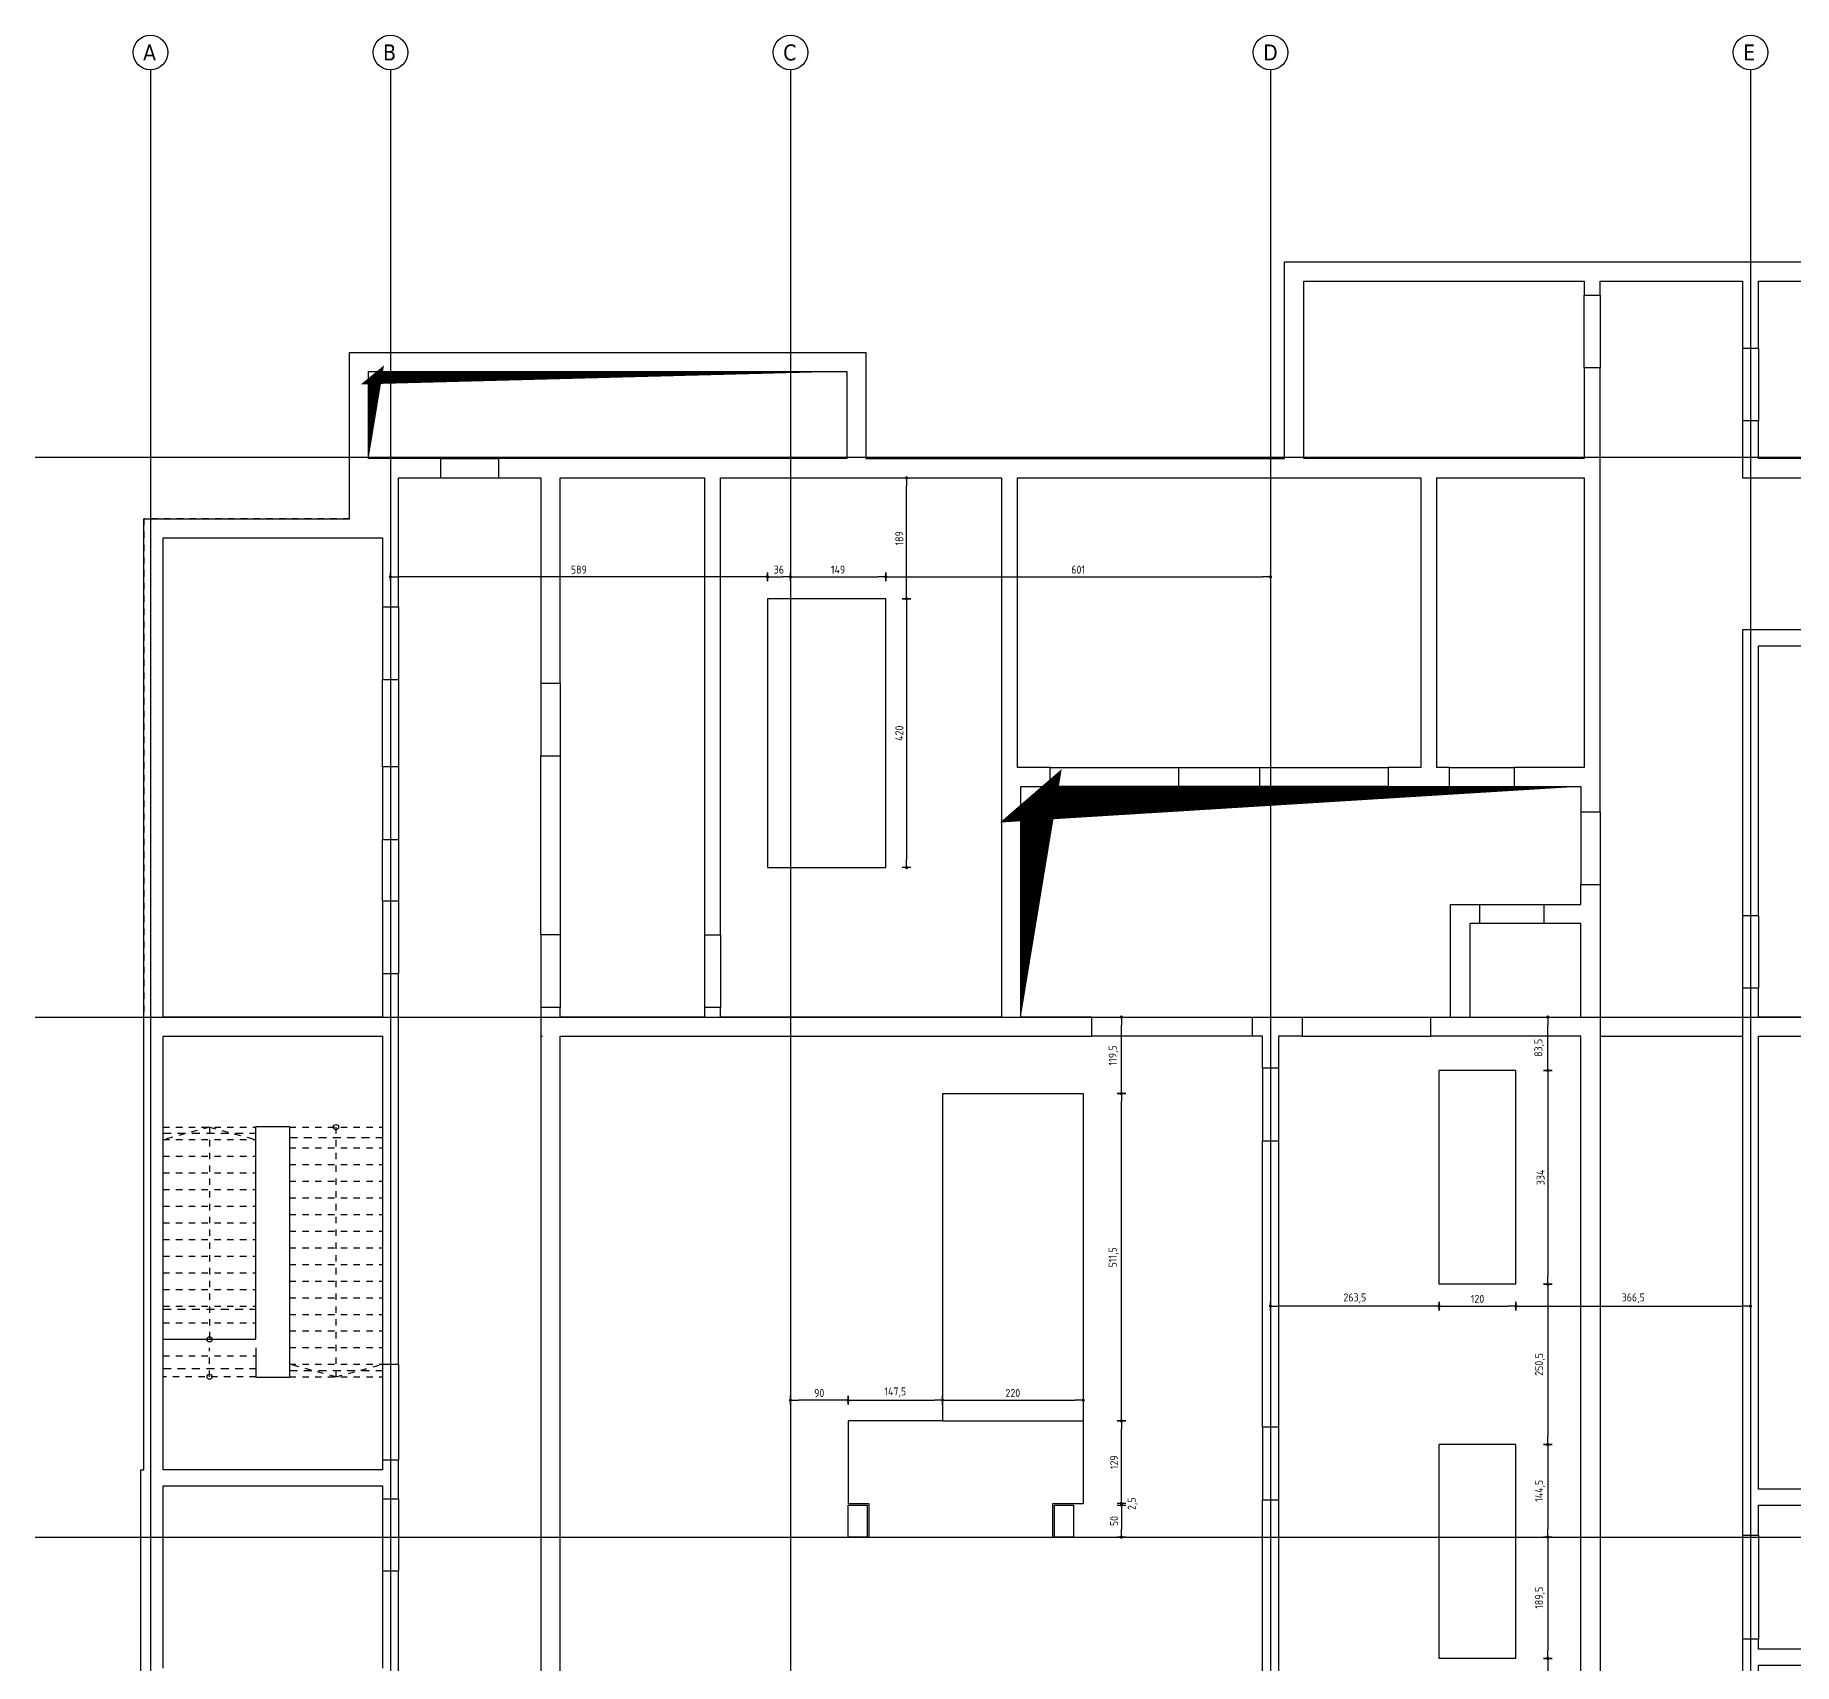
# Model space of a CAD drawing. Extents: x -169 to 69, y -7 to 55.
# Drawn here: x -95.63 to -68.16, y 17.93 to 43.38 of the extents above; entities that cross this region are included whole.
import ezdxf

# ---------------------------------------------------------------- set-up
doc = ezdxf.new("R2010")
doc.units = 0
doc.header["$LTSCALE"] = 0.5
for name, pattern in [('AUSGEZOGEN', [1000.01, 1000, 0.01]), ('DOT', [0.175, 0.05, -0.125]), ('HIDDEN', [0.375, 0.25, -0.125]), ('HIDDEN2', [0.187, 0.125, -0.062]), ('PUNKT', [0.175, 0.05, -0.125]), ('VERDECKT', [0.375, 0.25, -0.125])]:
    doc.linetypes.add(name, pattern=pattern)
for name, color, linetype in [('ACHSEN', 7, 'Continuous'), ('BETON', 7, 'Continuous'), ('DRUEBER', 7, 'Continuous'), ('grau_dunkel', 7, 'Continuous'), ('MASSE', 7, 'Continuous'), ('OBJEKT', 7, 'Continuous'), ('SFP_Achsen', 7, 'Continuous'), ('VERDECKT', 7, 'Continuous')]:
    doc.layers.add(name, color=color, linetype=linetype)
doc.styles.add('helv', font='tahoma.ttf')
doc.styles.add('txt', font='isocp.shx')
doc.dimstyles.new('DOT_I', dxfattribs={"dimscale": 0.5, "dimtxt": 0.25, "dimasz": 0.25, "dimexe": 0.1, "dimexo": 0.3, "dimgap": 0.1, "dimtad": 1, "dimdec": 3, "dimzin": 3, "dimtxsty": 'txt', "dimblk": 'DOT', "dimblk1": 'DOT', "dimblk2": 'DOT', "dimsah": 1, "dimcen": 0.1, "dimse1": 1, "dimse2": 1, "dimazin": 0, "dimtfac": 1, "dimtdec": 4, "dimtix": 1, "dimtmove": 2, "dimatfit": 3, "dimfxl": 0, "dimtvp": 1, "dimtolj": 1, "dimtzin": 0, "dimarcsym": 0})

# ---------------------------------------------------------------- blocks, each defined once
blk = doc.blocks.new('DOT')
at = {"layer": 'MASSE', "color": 7, "linetype": 'Continuous'}
for p, q in [((0, 0), (-1, 0)), ((0, 0.54), (0, -0.54))]:
    blk.add_line(p, q, dxfattribs=at)
at = {"layer": 'MASSE', "color": 7, "linetype": 'Continuous', "const_width": 0.2}
blk.add_lwpolyline([(-0.1, 0, 1), (0.1, 0, 1)], format="xyb", close=True, dxfattribs=at)
blk = doc.blocks.new('*D133')
at = {"layer": 'Defpoints', "color": 0, "linetype": 'AUSGEZOGEN', "transparency": 16777216}
for p in [(-82.018, 34.573), (-82.018, 30.373), (-82.018, 30.373)]:
    blk.add_point(p, dxfattribs=at)
at = {"layer": 'MASSE', "color": 0, "linetype": 'AUSGEZOGEN', "lineweight": -2, "transparency": 16777216}
blk.add_line((-82.018, 34.448), (-82.018, 30.498), dxfattribs=at)
at = {"layer": 'MASSE', "color": 0, "linetype": 'AUSGEZOGEN', "lineweight": -2, "transparency": 16777216, "xscale": 0.125, "yscale": 0.125, "zscale": 0.125}
for p, rotation in [((-82.018, 34.573), 90), ((-82.018, 30.373), 270)]:
    blk.add_blockref('DOT', p, dxfattribs=dict(at, rotation=rotation))
at = {"layer": 'MASSE', "color": 0, "linetype": 'AUSGEZOGEN', "transparency": 16777216, "insert": (-82.131, 32.473), "char_height": 0.125, "attachment_point": 5, "rotation": 90, "style": 'txt'}
blk.add_mtext('\\A1;420', dxfattribs=at)
blk = doc.blocks.new('*D134')
at = {"layer": 'Defpoints', "color": 0, "linetype": 'AUSGEZOGEN', "transparency": 16777216}
for p in [(-82.018, 36.463), (-82.018, 36.463), (-82.018, 34.573)]:
    blk.add_point(p, dxfattribs=at)
at = {"layer": 'MASSE', "color": 0, "linetype": 'AUSGEZOGEN', "lineweight": -2, "transparency": 16777216}
blk.add_line((-82.018, 34.698), (-82.018, 36.338), dxfattribs=at)
at = {"layer": 'MASSE', "color": 0, "linetype": 'AUSGEZOGEN', "lineweight": -2, "transparency": 16777216, "xscale": 0.125, "yscale": 0.125, "zscale": 0.125}
for p, rotation in [((-82.018, 36.463), 90), ((-82.018, 34.573), 270)]:
    blk.add_blockref('DOT', p, dxfattribs=dict(at, rotation=rotation))
at = {"layer": 'MASSE', "color": 0, "linetype": 'AUSGEZOGEN', "transparency": 16777216, "insert": (-82.131, 35.518), "char_height": 0.125, "attachment_point": 5, "rotation": 90, "style": 'txt'}
blk.add_mtext('\\A1;189', dxfattribs=at)
blk = doc.blocks.new('*D135')
at = {"layer": 'Defpoints', "color": 0, "linetype": 'AUSGEZOGEN', "transparency": 16777216}
for p in [(-90.082, 34.917), (-90.082, 34.917), (-84.192, 34.917)]:
    blk.add_point(p, dxfattribs=at)
at = {"layer": 'MASSE', "color": 0, "linetype": 'AUSGEZOGEN', "lineweight": -2, "transparency": 16777216}
blk.add_line((-84.317, 34.917), (-89.957, 34.917), dxfattribs=at)
at = {"layer": 'MASSE', "color": 0, "linetype": 'AUSGEZOGEN', "lineweight": -2, "transparency": 16777216, "xscale": 0.125, "yscale": 0.125, "zscale": 0.125, "rotation": 180}
blk.add_blockref('DOT', (-90.082, 34.917), dxfattribs=at)
at = {"layer": 'MASSE', "color": 0, "linetype": 'AUSGEZOGEN', "lineweight": -2, "transparency": 16777216, "xscale": 0.125, "yscale": 0.125, "zscale": 0.125}
blk.add_blockref('DOT', (-84.192, 34.917), dxfattribs=at)
at = {"layer": 'MASSE', "color": 0, "linetype": 'AUSGEZOGEN', "transparency": 16777216, "insert": (-87.137, 35.029), "char_height": 0.125, "attachment_point": 5, "style": 'txt'}
blk.add_mtext('\\A1;589', dxfattribs=at)
blk = doc.blocks.new('*D136')
at = {"layer": 'Defpoints', "color": 0, "linetype": 'AUSGEZOGEN', "transparency": 16777216}
for p in [(-84.192, 34.917), (-83.832, 34.917), (-83.832, 34.917)]:
    blk.add_point(p, dxfattribs=at)
at = {"layer": 'MASSE', "color": 0, "linetype": 'AUSGEZOGEN', "lineweight": -2, "transparency": 16777216}
blk.add_line((-84.067, 34.917), (-83.957, 34.917), dxfattribs=at)
at = {"layer": 'MASSE', "color": 0, "linetype": 'AUSGEZOGEN', "lineweight": -2, "transparency": 16777216, "xscale": 0.125, "yscale": 0.125, "zscale": 0.125, "rotation": 180}
blk.add_blockref('DOT', (-84.192, 34.917), dxfattribs=at)
at = {"layer": 'MASSE', "color": 0, "linetype": 'AUSGEZOGEN', "lineweight": -2, "transparency": 16777216, "xscale": 0.125, "yscale": 0.125, "zscale": 0.125}
blk.add_blockref('DOT', (-83.832, 34.917), dxfattribs=at)
at = {"layer": 'MASSE', "color": 0, "linetype": 'AUSGEZOGEN', "transparency": 16777216, "insert": (-84.012, 35.029), "char_height": 0.125, "attachment_point": 5, "style": 'txt'}
blk.add_mtext('\\A1;36', dxfattribs=at)
blk = doc.blocks.new('*D137')
at = {"layer": 'Defpoints', "color": 0, "linetype": 'AUSGEZOGEN', "transparency": 16777216}
for p in [(-83.832, 34.917), (-82.342, 34.917), (-82.342, 34.917)]:
    blk.add_point(p, dxfattribs=at)
at = {"layer": 'MASSE', "color": 0, "linetype": 'AUSGEZOGEN', "lineweight": -2, "transparency": 16777216}
blk.add_line((-83.707, 34.917), (-82.467, 34.917), dxfattribs=at)
at = {"layer": 'MASSE', "color": 0, "linetype": 'AUSGEZOGEN', "lineweight": -2, "transparency": 16777216, "xscale": 0.125, "yscale": 0.125, "zscale": 0.125, "rotation": 180}
blk.add_blockref('DOT', (-83.832, 34.917), dxfattribs=at)
at = {"layer": 'MASSE', "color": 0, "linetype": 'AUSGEZOGEN', "lineweight": -2, "transparency": 16777216, "xscale": 0.125, "yscale": 0.125, "zscale": 0.125}
blk.add_blockref('DOT', (-82.342, 34.917), dxfattribs=at)
at = {"layer": 'MASSE', "color": 0, "linetype": 'AUSGEZOGEN', "transparency": 16777216, "insert": (-83.087, 35.029), "char_height": 0.125, "attachment_point": 5, "style": 'txt'}
blk.add_mtext('\\A1;149', dxfattribs=at)
blk = doc.blocks.new('*D138')
at = {"layer": 'Defpoints', "color": 0, "linetype": 'AUSGEZOGEN', "transparency": 16777216}
for p in [(-82.342, 34.917), (-76.332, 34.917), (-76.332, 34.917)]:
    blk.add_point(p, dxfattribs=at)
at = {"layer": 'MASSE', "color": 0, "linetype": 'AUSGEZOGEN', "lineweight": -2, "transparency": 16777216}
blk.add_line((-82.217, 34.917), (-76.457, 34.917), dxfattribs=at)
at = {"layer": 'MASSE', "color": 0, "linetype": 'AUSGEZOGEN', "lineweight": -2, "transparency": 16777216, "xscale": 0.125, "yscale": 0.125, "zscale": 0.125, "rotation": 180}
blk.add_blockref('DOT', (-82.342, 34.917), dxfattribs=at)
at = {"layer": 'MASSE', "color": 0, "linetype": 'AUSGEZOGEN', "lineweight": -2, "transparency": 16777216, "xscale": 0.125, "yscale": 0.125, "zscale": 0.125}
blk.add_blockref('DOT', (-76.332, 34.917), dxfattribs=at)
at = {"layer": 'MASSE', "color": 0, "linetype": 'AUSGEZOGEN', "transparency": 16777216, "insert": (-79.337, 35.029), "char_height": 0.125, "attachment_point": 5, "style": 'txt'}
blk.add_mtext('\\A1;601', dxfattribs=at)
blk = doc.blocks.new('*D139')
at = {"layer": 'Defpoints', "color": 0, "linetype": 'AUSGEZOGEN', "transparency": 16777216}
for p in [(-78.661, 20.413), (-78.661, 19.913), (-78.661, 19.913)]:
    blk.add_point(p, dxfattribs=at)
at = {"layer": 'MASSE', "color": 0, "linetype": 'AUSGEZOGEN', "lineweight": -2, "transparency": 16777216}
blk.add_line((-78.661, 20.288), (-78.661, 20.038), dxfattribs=at)
at = {"layer": 'MASSE', "color": 0, "linetype": 'AUSGEZOGEN', "lineweight": -2, "transparency": 16777216, "xscale": 0.125, "yscale": 0.125, "zscale": 0.125}
for p, rotation in [((-78.661, 20.413), 90), ((-78.661, 19.913), 270)]:
    blk.add_blockref('DOT', p, dxfattribs=dict(at, rotation=rotation))
at = {"layer": 'MASSE', "color": 0, "linetype": 'AUSGEZOGEN', "transparency": 16777216, "insert": (-78.774, 20.163), "char_height": 0.125, "attachment_point": 5, "rotation": 90, "style": 'txt'}
blk.add_mtext('\\A1;50', dxfattribs=at)
blk = doc.blocks.new('*D140')
at = {"layer": 'Defpoints', "color": 0, "linetype": 'AUSGEZOGEN', "transparency": 16777216}
for p in [(-78.661, 20.438), (-78.661, 20.438), (-78.661, 20.413)]:
    blk.add_point(p, dxfattribs=at)
at = {"layer": 'MASSE', "color": 0, "linetype": 'AUSGEZOGEN', "lineweight": -2, "transparency": 16777216}
for p, q in [((-78.661, 20.563), (-78.661, 20.688)), ((-78.661, 20.413), (-78.661, 20.438)), ((-78.661, 20.288), (-78.661, 20.163))]:
    blk.add_line(p, q, dxfattribs=at)
at = {"layer": 'MASSE', "color": 0, "linetype": 'AUSGEZOGEN', "lineweight": -2, "transparency": 16777216, "xscale": 0.125, "yscale": 0.125, "zscale": 0.125}
for p, rotation in [((-78.661, 20.438), 270), ((-78.661, 20.413), 90)]:
    blk.add_blockref('DOT', p, dxfattribs=dict(at, rotation=rotation))
at = {"layer": 'MASSE', "color": 0, "linetype": 'AUSGEZOGEN', "transparency": 16777216, "insert": (-78.485, 20.434), "char_height": 0.125, "attachment_point": 5, "rotation": 90, "style": 'txt'}
blk.add_mtext('\\A1;2,5', dxfattribs=at)
blk = doc.blocks.new('*D141')
at = {"layer": 'Defpoints', "color": 0, "linetype": 'AUSGEZOGEN', "transparency": 16777216}
for p in [(-78.661, 21.728), (-78.661, 21.728), (-78.661, 20.438)]:
    blk.add_point(p, dxfattribs=at)
at = {"layer": 'MASSE', "color": 0, "linetype": 'AUSGEZOGEN', "lineweight": -2, "transparency": 16777216}
blk.add_line((-78.661, 20.563), (-78.661, 21.603), dxfattribs=at)
at = {"layer": 'MASSE', "color": 0, "linetype": 'AUSGEZOGEN', "lineweight": -2, "transparency": 16777216, "xscale": 0.125, "yscale": 0.125, "zscale": 0.125}
for p, rotation in [((-78.661, 21.728), 90), ((-78.661, 20.438), 270)]:
    blk.add_blockref('DOT', p, dxfattribs=dict(at, rotation=rotation))
at = {"layer": 'MASSE', "color": 0, "linetype": 'AUSGEZOGEN', "transparency": 16777216, "insert": (-78.774, 21.083), "char_height": 0.125, "attachment_point": 5, "rotation": 90, "style": 'txt'}
blk.add_mtext('\\A1;129', dxfattribs=at)
blk = doc.blocks.new('*D142')
at = {"layer": 'Defpoints', "color": 0, "linetype": 'AUSGEZOGEN', "transparency": 16777216}
for p in [(-78.661, 26.843), (-78.661, 26.843), (-78.661, 21.728)]:
    blk.add_point(p, dxfattribs=at)
at = {"layer": 'MASSE', "color": 0, "linetype": 'AUSGEZOGEN', "lineweight": -2, "transparency": 16777216}
blk.add_line((-78.661, 21.853), (-78.661, 26.718), dxfattribs=at)
at = {"layer": 'MASSE', "color": 0, "linetype": 'AUSGEZOGEN', "lineweight": -2, "transparency": 16777216, "xscale": 0.125, "yscale": 0.125, "zscale": 0.125}
for p, rotation in [((-78.661, 26.843), 90), ((-78.661, 21.728), 270)]:
    blk.add_blockref('DOT', p, dxfattribs=dict(at, rotation=rotation))
at = {"layer": 'MASSE', "color": 0, "linetype": 'AUSGEZOGEN', "transparency": 16777216, "insert": (-78.783, 24.285), "char_height": 0.125, "attachment_point": 5, "rotation": 90, "style": 'txt'}
blk.add_mtext('\\A1;511,5', dxfattribs=at)
blk = doc.blocks.new('*D143')
at = {"layer": 'Defpoints', "color": 0, "linetype": 'AUSGEZOGEN', "transparency": 16777216}
for p in [(-78.661, 28.038), (-78.661, 28.038), (-78.661, 26.843)]:
    blk.add_point(p, dxfattribs=at)
at = {"layer": 'MASSE', "color": 0, "linetype": 'AUSGEZOGEN', "lineweight": -2, "transparency": 16777216}
blk.add_line((-78.661, 26.968), (-78.661, 27.913), dxfattribs=at)
at = {"layer": 'MASSE', "color": 0, "linetype": 'AUSGEZOGEN', "lineweight": -2, "transparency": 16777216, "xscale": 0.125, "yscale": 0.125, "zscale": 0.125}
for p, rotation in [((-78.661, 28.038), 90), ((-78.661, 26.843), 270)]:
    blk.add_blockref('DOT', p, dxfattribs=dict(at, rotation=rotation))
at = {"layer": 'MASSE', "color": 0, "linetype": 'AUSGEZOGEN', "transparency": 16777216, "insert": (-78.783, 27.44), "char_height": 0.125, "attachment_point": 5, "rotation": 90, "style": 'txt'}
blk.add_mtext('\\A1;119,5', dxfattribs=at)
blk = doc.blocks.new('*D144')
at = {"layer": 'Defpoints', "color": 0, "linetype": 'AUSGEZOGEN', "transparency": 16777216}
for p in [(-83.832, 22.052), (-83.832, 22.052), (-82.932, 22.052)]:
    blk.add_point(p, dxfattribs=at)
at = {"layer": 'MASSE', "color": 0, "linetype": 'AUSGEZOGEN', "lineweight": -2, "transparency": 16777216}
blk.add_line((-83.057, 22.052), (-83.707, 22.052), dxfattribs=at)
at = {"layer": 'MASSE', "color": 0, "linetype": 'AUSGEZOGEN', "lineweight": -2, "transparency": 16777216, "xscale": 0.125, "yscale": 0.125, "zscale": 0.125, "rotation": 180}
blk.add_blockref('DOT', (-83.832, 22.052), dxfattribs=at)
at = {"layer": 'MASSE', "color": 0, "linetype": 'AUSGEZOGEN', "lineweight": -2, "transparency": 16777216, "xscale": 0.125, "yscale": 0.125, "zscale": 0.125}
blk.add_blockref('DOT', (-82.932, 22.052), dxfattribs=at)
at = {"layer": 'MASSE', "color": 0, "linetype": 'AUSGEZOGEN', "transparency": 16777216, "insert": (-83.382, 22.164), "char_height": 0.125, "attachment_point": 5, "style": 'txt'}
blk.add_mtext('\\A1;90', dxfattribs=at)
blk = doc.blocks.new('*D145')
at = {"layer": 'Defpoints', "color": 0, "linetype": 'AUSGEZOGEN', "transparency": 16777216}
for p in [(-82.932, 22.052), (-81.457, 22.052), (-81.457, 22.052)]:
    blk.add_point(p, dxfattribs=at)
at = {"layer": 'MASSE', "color": 0, "linetype": 'AUSGEZOGEN', "lineweight": -2, "transparency": 16777216}
blk.add_line((-82.807, 22.052), (-81.582, 22.052), dxfattribs=at)
at = {"layer": 'MASSE', "color": 0, "linetype": 'AUSGEZOGEN', "lineweight": -2, "transparency": 16777216, "xscale": 0.125, "yscale": 0.125, "zscale": 0.125, "rotation": 180}
blk.add_blockref('DOT', (-82.932, 22.052), dxfattribs=at)
at = {"layer": 'MASSE', "color": 0, "linetype": 'AUSGEZOGEN', "lineweight": -2, "transparency": 16777216, "xscale": 0.125, "yscale": 0.125, "zscale": 0.125}
blk.add_blockref('DOT', (-81.457, 22.052), dxfattribs=at)
at = {"layer": 'MASSE', "color": 0, "linetype": 'AUSGEZOGEN', "transparency": 16777216, "insert": (-82.194, 22.174), "char_height": 0.125, "attachment_point": 5, "style": 'txt'}
blk.add_mtext('\\A1;147,5', dxfattribs=at)
blk = doc.blocks.new('*D146')
at = {"layer": 'Defpoints', "color": 0, "linetype": 'AUSGEZOGEN', "transparency": 16777216}
for p in [(-81.457, 22.052), (-79.257, 22.052), (-79.257, 22.052)]:
    blk.add_point(p, dxfattribs=at)
at = {"layer": 'MASSE', "color": 0, "linetype": 'AUSGEZOGEN', "lineweight": -2, "transparency": 16777216}
blk.add_line((-81.332, 22.052), (-79.382, 22.052), dxfattribs=at)
at = {"layer": 'MASSE', "color": 0, "linetype": 'AUSGEZOGEN', "lineweight": -2, "transparency": 16777216, "xscale": 0.125, "yscale": 0.125, "zscale": 0.125, "rotation": 180}
blk.add_blockref('DOT', (-81.457, 22.052), dxfattribs=at)
at = {"layer": 'MASSE', "color": 0, "linetype": 'AUSGEZOGEN', "lineweight": -2, "transparency": 16777216, "xscale": 0.125, "yscale": 0.125, "zscale": 0.125}
blk.add_blockref('DOT', (-79.257, 22.052), dxfattribs=at)
at = {"layer": 'MASSE', "color": 0, "linetype": 'AUSGEZOGEN', "transparency": 16777216, "insert": (-80.357, 22.164), "char_height": 0.125, "attachment_point": 5, "style": 'txt'}
blk.add_mtext('\\A1;220', dxfattribs=at)
blk = doc.blocks.new('*D147')
at = {"layer": 'Defpoints', "color": 0, "linetype": 'AUSGEZOGEN', "transparency": 16777216}
for p in [(-71.999, 28.038), (-71.999, 28.038), (-71.999, 27.203)]:
    blk.add_point(p, dxfattribs=at)
at = {"layer": 'MASSE', "color": 0, "linetype": 'AUSGEZOGEN', "lineweight": -2, "transparency": 16777216}
blk.add_line((-71.999, 27.328), (-71.999, 27.913), dxfattribs=at)
at = {"layer": 'MASSE', "color": 0, "linetype": 'AUSGEZOGEN', "lineweight": -2, "transparency": 16777216, "xscale": 0.125, "yscale": 0.125, "zscale": 0.125}
for p, rotation in [((-71.999, 28.038), 90), ((-71.999, 27.203), 270)]:
    blk.add_blockref('DOT', p, dxfattribs=dict(at, rotation=rotation))
at = {"layer": 'MASSE', "color": 0, "linetype": 'AUSGEZOGEN', "transparency": 16777216, "insert": (-72.132, 27.557), "char_height": 0.125, "attachment_point": 5, "rotation": 90, "style": 'txt'}
blk.add_mtext('\\A1;83,5', dxfattribs=at)
blk = doc.blocks.new('*D148')
at = {"layer": 'Defpoints', "color": 0, "linetype": 'AUSGEZOGEN', "transparency": 16777216}
for p in [(-71.999, 27.203), (-71.999, 23.863), (-71.999, 23.863)]:
    blk.add_point(p, dxfattribs=at)
at = {"layer": 'MASSE', "color": 0, "linetype": 'AUSGEZOGEN', "lineweight": -2, "transparency": 16777216}
blk.add_line((-71.999, 27.078), (-71.999, 23.988), dxfattribs=at)
at = {"layer": 'MASSE', "color": 0, "linetype": 'AUSGEZOGEN', "lineweight": -2, "transparency": 16777216, "xscale": 0.125, "yscale": 0.125, "zscale": 0.125}
for p, rotation in [((-71.999, 27.203), 90), ((-71.999, 23.863), 270)]:
    blk.add_blockref('DOT', p, dxfattribs=dict(at, rotation=rotation))
at = {"layer": 'MASSE', "color": 0, "linetype": 'AUSGEZOGEN', "transparency": 16777216, "insert": (-72.112, 25.533), "char_height": 0.125, "attachment_point": 5, "rotation": 90, "style": 'txt'}
blk.add_mtext('\\A1;334', dxfattribs=at)
blk = doc.blocks.new('*D149')
at = {"layer": 'Defpoints', "color": 0, "linetype": 'AUSGEZOGEN', "transparency": 16777216}
for p in [(-71.999, 23.863), (-71.999, 21.358), (-71.999, 21.358)]:
    blk.add_point(p, dxfattribs=at)
at = {"layer": 'MASSE', "color": 0, "linetype": 'AUSGEZOGEN', "lineweight": -2, "transparency": 16777216}
blk.add_line((-71.999, 23.738), (-71.999, 21.483), dxfattribs=at)
at = {"layer": 'MASSE', "color": 0, "linetype": 'AUSGEZOGEN', "lineweight": -2, "transparency": 16777216, "xscale": 0.125, "yscale": 0.125, "zscale": 0.125}
for p, rotation in [((-71.999, 23.863), 90), ((-71.999, 21.358), 270)]:
    blk.add_blockref('DOT', p, dxfattribs=dict(at, rotation=rotation))
at = {"layer": 'MASSE', "color": 0, "linetype": 'AUSGEZOGEN', "transparency": 16777216, "insert": (-72.121, 22.61), "char_height": 0.125, "attachment_point": 5, "rotation": 90, "style": 'txt'}
blk.add_mtext('\\A1;250,5', dxfattribs=at)
blk = doc.blocks.new('*D150')
at = {"layer": 'Defpoints', "color": 0, "linetype": 'AUSGEZOGEN', "transparency": 16777216}
for p in [(-71.999, 21.358), (-71.999, 19.913), (-71.999, 19.913)]:
    blk.add_point(p, dxfattribs=at)
at = {"layer": 'MASSE', "color": 0, "linetype": 'AUSGEZOGEN', "lineweight": -2, "transparency": 16777216}
blk.add_line((-71.999, 21.233), (-71.999, 20.038), dxfattribs=at)
at = {"layer": 'MASSE', "color": 0, "linetype": 'AUSGEZOGEN', "lineweight": -2, "transparency": 16777216, "xscale": 0.125, "yscale": 0.125, "zscale": 0.125}
for p, rotation in [((-71.999, 21.358), 90), ((-71.999, 19.913), 270)]:
    blk.add_blockref('DOT', p, dxfattribs=dict(at, rotation=rotation))
at = {"layer": 'MASSE', "color": 0, "linetype": 'AUSGEZOGEN', "transparency": 16777216, "insert": (-72.121, 20.635), "char_height": 0.125, "attachment_point": 5, "rotation": 90, "style": 'txt'}
blk.add_mtext('\\A1;144,5', dxfattribs=at)
blk = doc.blocks.new('*D151')
at = {"layer": 'Defpoints', "color": 0, "linetype": 'AUSGEZOGEN', "transparency": 16777216}
for p in [(-71.999, 19.913), (-71.999, 18.018), (-71.999, 18.018)]:
    blk.add_point(p, dxfattribs=at)
at = {"layer": 'MASSE', "color": 0, "linetype": 'AUSGEZOGEN', "lineweight": -2, "transparency": 16777216}
blk.add_line((-71.999, 19.788), (-71.999, 18.143), dxfattribs=at)
at = {"layer": 'MASSE', "color": 0, "linetype": 'AUSGEZOGEN', "lineweight": -2, "transparency": 16777216, "xscale": 0.125, "yscale": 0.125, "zscale": 0.125}
for p, rotation in [((-71.999, 19.913), 90), ((-71.999, 18.018), 270)]:
    blk.add_blockref('DOT', p, dxfattribs=dict(at, rotation=rotation))
at = {"layer": 'MASSE', "color": 0, "linetype": 'AUSGEZOGEN', "transparency": 16777216, "insert": (-72.121, 18.965), "char_height": 0.125, "attachment_point": 5, "rotation": 90, "style": 'txt'}
blk.add_mtext('\\A1;189,5', dxfattribs=at)
blk = doc.blocks.new('*D152')
at = {"layer": 'Defpoints', "color": 0, "linetype": 'AUSGEZOGEN', "transparency": 16777216}
for p in [(-71.999, 18.018), (-71.999, 13.663), (-71.999, 13.663)]:
    blk.add_point(p, dxfattribs=at)
at = {"layer": 'MASSE', "color": 0, "linetype": 'AUSGEZOGEN', "lineweight": -2, "transparency": 16777216}
blk.add_line((-71.999, 17.893), (-71.999, 13.788), dxfattribs=at)
at = {"layer": 'MASSE', "color": 0, "linetype": 'AUSGEZOGEN', "lineweight": -2, "transparency": 16777216, "xscale": 0.125, "yscale": 0.125, "zscale": 0.125}
for p, rotation in [((-71.999, 18.018), 90), ((-71.999, 13.663), 270)]:
    blk.add_blockref('DOT', p, dxfattribs=dict(at, rotation=rotation))
at = {"layer": 'MASSE', "color": 0, "linetype": 'AUSGEZOGEN', "transparency": 16777216, "insert": (-72.121, 15.84), "char_height": 0.125, "attachment_point": 5, "rotation": 90, "style": 'txt'}
blk.add_mtext('\\A1;435,5', dxfattribs=at)
blk = doc.blocks.new('*D153')
at = {"layer": 'Defpoints', "color": 0, "linetype": 'AUSGEZOGEN', "transparency": 16777216}
for p in [(-76.332, 23.522), (-76.332, 23.522), (-73.697, 23.522)]:
    blk.add_point(p, dxfattribs=at)
at = {"layer": 'MASSE', "color": 0, "linetype": 'AUSGEZOGEN', "lineweight": -2, "transparency": 16777216}
blk.add_line((-73.822, 23.522), (-76.207, 23.522), dxfattribs=at)
at = {"layer": 'MASSE', "color": 0, "linetype": 'AUSGEZOGEN', "lineweight": -2, "transparency": 16777216, "xscale": 0.125, "yscale": 0.125, "zscale": 0.125, "rotation": 180}
blk.add_blockref('DOT', (-76.332, 23.522), dxfattribs=at)
at = {"layer": 'MASSE', "color": 0, "linetype": 'AUSGEZOGEN', "lineweight": -2, "transparency": 16777216, "xscale": 0.125, "yscale": 0.125, "zscale": 0.125}
blk.add_blockref('DOT', (-73.697, 23.522), dxfattribs=at)
at = {"layer": 'MASSE', "color": 0, "linetype": 'AUSGEZOGEN', "transparency": 16777216, "insert": (-75.014, 23.643), "char_height": 0.125, "attachment_point": 5, "style": 'txt'}
blk.add_mtext('\\A1;263,5', dxfattribs=at)
blk = doc.blocks.new('*D154')
at = {"layer": 'Defpoints', "color": 0, "linetype": 'AUSGEZOGEN', "transparency": 16777216}
for p in [(-73.697, 23.522), (-72.497, 23.522), (-72.497, 23.522)]:
    blk.add_point(p, dxfattribs=at)
at = {"layer": 'MASSE', "color": 0, "linetype": 'AUSGEZOGEN', "lineweight": -2, "transparency": 16777216}
blk.add_line((-73.572, 23.522), (-72.622, 23.522), dxfattribs=at)
at = {"layer": 'MASSE', "color": 0, "linetype": 'AUSGEZOGEN', "lineweight": -2, "transparency": 16777216, "xscale": 0.125, "yscale": 0.125, "zscale": 0.125, "rotation": 180}
blk.add_blockref('DOT', (-73.697, 23.522), dxfattribs=at)
at = {"layer": 'MASSE', "color": 0, "linetype": 'AUSGEZOGEN', "lineweight": -2, "transparency": 16777216, "xscale": 0.125, "yscale": 0.125, "zscale": 0.125}
blk.add_blockref('DOT', (-72.497, 23.522), dxfattribs=at)
at = {"layer": 'MASSE', "color": 0, "linetype": 'AUSGEZOGEN', "transparency": 16777216, "insert": (-73.097, 23.634), "char_height": 0.125, "attachment_point": 5, "style": 'txt'}
blk.add_mtext('\\A1;120', dxfattribs=at)
blk = doc.blocks.new('*D155')
at = {"layer": 'Defpoints', "color": 0, "linetype": 'AUSGEZOGEN', "transparency": 16777216}
for p in [(-72.497, 23.522), (-68.832, 23.522), (-68.832, 23.522)]:
    blk.add_point(p, dxfattribs=at)
at = {"layer": 'MASSE', "color": 0, "linetype": 'AUSGEZOGEN', "lineweight": -2, "transparency": 16777216}
blk.add_line((-72.372, 23.522), (-68.957, 23.522), dxfattribs=at)
at = {"layer": 'MASSE', "color": 0, "linetype": 'AUSGEZOGEN', "lineweight": -2, "transparency": 16777216, "xscale": 0.125, "yscale": 0.125, "zscale": 0.125, "rotation": 180}
blk.add_blockref('DOT', (-72.497, 23.522), dxfattribs=at)
at = {"layer": 'MASSE', "color": 0, "linetype": 'AUSGEZOGEN', "lineweight": -2, "transparency": 16777216, "xscale": 0.125, "yscale": 0.125, "zscale": 0.125}
blk.add_blockref('DOT', (-68.832, 23.522), dxfattribs=at)
at = {"layer": 'MASSE', "color": 0, "linetype": 'AUSGEZOGEN', "transparency": 16777216, "insert": (-70.664, 23.643), "char_height": 0.125, "attachment_point": 5, "style": 'txt'}
blk.add_mtext('\\A1;366,5', dxfattribs=at)

msp = doc.modelspace()

# ---------------------------------------------------------------- linework, layer by layer
at = {"layer": 'ACHSEN', "color": 140, "linetype": 'AUSGEZOGEN'}
for p, q in [((-93.83193, 42.83815), (-93.83193, 4.738)), ((-90.08193, 42.83815), (-90.08193, 4.738)), ((-83.83193, 42.83815), (-83.83193, 4.738)), ((-76.33193, 42.83815), (-76.33193, 4.738)), ((-68.83193, 42.83815), (-68.83193, 4.738)), ((-95.63193, 36.788), (-51.68193, 36.788)), ((-95.63193, 28.038), (-51.68193, 28.038)), ((-95.63193, 19.913), (-51.68193, 19.913))]:
    msp.add_line(p, q, dxfattribs=at)
at = {"layer": 'BETON', "color": 6, "linetype": 'AUSGEZOGEN'}
for p, q in [((-82.34193, 34.573), (-84.19193, 34.573)), ((-84.19193, 34.573), (-84.19193, 30.373)), ((-82.34193, 30.373), (-82.34193, 34.573)), ((-84.19193, 30.373), (-82.34193, 30.373)), ((-73.69693, 23.863), (-73.69693, 27.203)), ((-72.49693, 27.203), (-73.69693, 27.203)), ((-72.49693, 23.863), (-72.49693, 27.203)), ((-81.45693, 26.843), (-79.25693, 26.843)), ((-81.45693, 26.843), (-81.45693, 21.728)), ((-79.25693, 26.843), (-79.25693, 21.728)), ((-72.49693, 23.863), (-73.69693, 23.863)), ((-81.45693, 21.728), (-82.93193, 21.728)), ((-82.93193, 21.728), (-82.93193, 20.438)), ((-81.45693, 21.728), (-79.25693, 21.728)), ((-79.25693, 21.728), (-79.25693, 20.438)), ((-73.69693, 18.018), (-73.69693, 21.358)), ((-72.49693, 21.358), (-73.69693, 21.358)), ((-72.49693, 18.018), (-72.49693, 21.358)), ((-82.93193, 20.438), (-82.60693, 20.438)), ((-82.60693, 20.438), (-82.60693, 19.913)), ((-79.73193, 19.913), (-79.73193, 20.438)), ((-79.73193, 20.438), (-79.25693, 20.438)), ((-82.60693, 19.913), (-79.73193, 19.913)), ((-72.49693, 18.018), (-73.69693, 18.018))]:
    msp.add_line(p, q, dxfattribs=at)
at = {"layer": 'BETON', "color": 6, "linetype": 'AUSGEZOGEN', "lineweight": -2}
for points in [[(-90.72193, 35.823), (-90.72193, 35.823), (-90.72193, 38.423), (-82.65193, 38.423), (-82.65193, 36.763), (-76.11193, 36.763), (-76.11193, 39.838), (-57.93193, 39.838), (-57.93193, 28.038), (-54.93193, 28.038), (-54.93193, 6.788), (-57.93193, 6.788), (-57.93193, 4.988), (-61.03193, 4.988), (-61.03193, 6.788), (-93.98193, 6.788), (-93.98193, 20.963), (-93.93193, 20.963), (-93.93193, 35.823)], [(-87.43193, 16.288), (-87.43193, 27.738), (-79.12193, 27.738), (-79.12193, 28.038), (-80.23193, 28.038), (-80.23193, 31.638), (-79.77193, 31.638), (-79.77193, 31.938), (-80.28193, 31.938), (-80.28193, 36.463), (-73.98193, 36.463), (-73.98193, 31.938), (-74.49193, 31.938), (-74.49193, 31.638), (-73.53693, 31.638), (-73.53693, 31.938), (-73.73193, 31.938), (-73.73193, 36.463), (-71.43193, 36.463), (-71.43193, 31.938), (-72.52693, 31.938), (-72.52693, 31.638), (-71.48193, 31.638), (-71.48193, 31.243), (-71.18193, 31.243), (-71.18193, 38.183), (-71.43193, 38.183), (-71.43193, 36.763), (-75.81193, 36.763), (-75.81193, 39.538), (-71.43193, 39.538), (-71.43193, 39.318), (-71.18193, 39.318), (-71.18193, 39.538), (-68.95693, 39.538), (-68.95693, 38.488), (-68.70693, 38.488), (-68.70693, 39.538), (-60.18193, 39.538)], [(-93.63193, 35.523), (-90.20693, 35.523), (-90.20693, 34.448), (-89.95693, 34.448), (-89.95693, 36.463), (-89.29193, 36.463), (-89.29193, 36.763), (-90.42193, 36.763), (-90.42193, 38.12298), (-82.95193, 38.123), (-82.95193, 36.763), (-88.39193, 36.763), (-88.39193, 36.463), (-87.73193, 36.463), (-87.73193, 33.253), (-87.43193, 33.253), (-87.43193, 36.463), (-85.17193, 36.463), (-85.17193, 29.323), (-84.92193, 29.323), (-84.92193, 36.463), (-80.53193, 36.463), (-80.53193, 28.038), (-84.92193, 28.038), (-84.92193, 28.188), (-85.17193, 28.188), (-85.17193, 28.038), (-87.43193, 28.038), (-87.43193, 28.188), (-87.73193, 28.188)], [(-60.18193, 36.763), (-68.70693, 36.763), (-68.70693, 37.353), (-68.95693, 37.353), (-68.95693, 36.463), (-66.45693, 36.463)], [(-93.93193, 35.823), (-90.72193, 35.823)], [(-93.63193, 17.863), (-93.63193, 20.713), (-90.20693, 20.713), (-90.20693, 20.513), (-89.95693, 20.513), (-89.95693, 21.113), (-90.20693, 21.113), (-90.20693, 20.963), (-93.63193, 20.963), (-93.63193, 27.738), (-90.20693, 27.738), (-90.20693, 22.613), (-89.95693, 22.613), (-89.95693, 28.713), (-90.20693, 28.713), (-90.20693, 28.038), (-93.63193, 28.038), (-93.63193, 35.523)], [(-66.45693, 34.088), (-68.95693, 34.088), (-68.95693, 29.623), (-68.70693, 29.623), (-68.70693, 33.838), (-66.45693, 33.838)], [(-71.48193, 16.288), (-71.48193, 27.738), (-73.82693, 27.738), (-73.82693, 28.038), (-73.51693, 28.038), (-73.51693, 29.798), (-73.06693, 29.798), (-73.06693, 29.498), (-73.21693, 29.498), (-73.21693, 28.038), (-71.48193, 28.038), (-71.48193, 29.498), (-72.05693, 29.498), (-72.05693, 29.798), (-71.48193, 29.798), (-71.48193, 30.108), (-71.18193, 30.108), (-71.18193, 16.038)], [(-66.45693, 28.038), (-68.70693, 28.038), (-68.70693, 28.488), (-68.95693, 28.488), (-68.95693, 19.943), (-68.70693, 19.943), (-68.70693, 20.413), (-67.52193, 20.413)], [(-87.73193, 28.188), (-87.73193, 16.038)], [(-76.61193, 28.038), (-75.83693, 28.038), (-75.83693, 27.738), (-76.20693, 27.738), (-76.20693, 27.238), (-76.45693, 27.238), (-76.45693, 27.738), (-76.61193, 27.738), (-76.61193, 28.038)], [(-67.52193, 20.663), (-68.70693, 20.663), (-68.70693, 27.738), (-61.45693, 27.738)], [(-76.45693, 16.288), (-76.45693, 20.493), (-76.20693, 20.493), (-76.20693, 16.288)], [(-89.95693, 16.543), (-89.95693, 19.378), (-90.20693, 19.378), (-90.20693, 17.863)], [(-66.23193, 18.163), (-68.70693, 18.163), (-68.70693, 18.318), (-68.95693, 18.318), (-68.95693, 15.418), (-68.70693, 15.418), (-68.70693, 17.913), (-66.63193, 17.913)]]:
    msp.add_lwpolyline(points, dxfattribs=at)
for points in [[(-90.20693, 33.313), (-89.95693, 33.313), (-89.95693, 31.948), (-90.20693, 31.948)], [(-87.73193, 32.118), (-87.43193, 32.118), (-87.43193, 29.323), (-87.73193, 29.323)], [(-77.76193, 31.938), (-76.50193, 31.938), (-76.50193, 31.638), (-77.76193, 31.638)], [(-90.20693, 30.813), (-89.95693, 30.813), (-89.95693, 29.848), (-90.20693, 29.848)], [(-76.45693, 26.103), (-76.20693, 26.103), (-76.20693, 21.628), (-76.45693, 21.628)], [(-82.93193, 20.413), (-82.63193, 20.413), (-82.63193, 19.913), (-82.93193, 19.913)], [(-79.70693, 20.413), (-79.40693, 20.413), (-79.40693, 19.913), (-79.70693, 19.913)]]:
    msp.add_lwpolyline(points, close=True, dxfattribs=at)
at = {"layer": 'DRUEBER', "color": 102, "linetype": 'PUNKT'}
for p, q in [((-90.72193, 35.823), (-93.93193, 35.823)), ((-93.93193, 35.823), (-93.93193, 28.038)), ((-93.63193, 28.038), (-93.63193, 35.523)), ((-93.63193, 35.523), (-90.42193, 35.523))]:
    msp.add_line(p, q, dxfattribs=at)
at = {"layer": 'DRUEBER', "color": 7, "linetype": 'PUNKT'}
for p, q in [((-93.63193, 26.318), (-92.18193, 26.318)), ((-93.63193, 26.123), (-92.18193, 26.123)), ((-92.90693, 26.318), (-92.90693, 23.003)), ((-93.63193, 25.863), (-92.18193, 25.863)), ((-93.63193, 25.603), (-92.18193, 25.603)), ((-93.63193, 25.343), (-92.18193, 25.343)), ((-93.63193, 25.083), (-92.18193, 25.083)), ((-93.63193, 24.823), (-92.18193, 24.823)), ((-93.63193, 24.563), (-92.18193, 24.563)), ((-93.63193, 24.303), (-92.18193, 24.303)), ((-93.63193, 24.043), (-92.18193, 24.043)), ((-93.63193, 23.783), (-92.18193, 23.783)), ((-93.63193, 23.523), (-92.18193, 23.523)), ((-93.63193, 23.263), (-92.18193, 23.263)), ((-91.65693, 22.418), (-90.20693, 22.418))]:
    msp.add_line(p, q, dxfattribs=at)
at = {"layer": 'DRUEBER', "color": 7, "linetype": 'DOT'}
for p, q in [((-92.90693, 26.318), (-93.63193, 26.123)), ((-92.90693, 26.318), (-92.18193, 26.123)), ((-91.65693, 26.318), (-90.20693, 26.318)), ((-90.93193, 26.318), (-90.93193, 22.418)), ((-91.65693, 25.993), (-90.20693, 25.993)), ((-91.65693, 25.733), (-90.20693, 25.733)), ((-91.65693, 25.473), (-90.20693, 25.473)), ((-91.65693, 25.213), (-90.20693, 25.213)), ((-91.65693, 24.953), (-90.20693, 24.953)), ((-91.65693, 24.693), (-90.20693, 24.693)), ((-91.65693, 24.433), (-90.20693, 24.433)), ((-91.65693, 24.173), (-90.20693, 24.173)), ((-91.65693, 23.913), (-90.20693, 23.913)), ((-91.65693, 23.653), (-90.20693, 23.653)), ((-91.65693, 23.393), (-90.20693, 23.393)), ((-91.65693, 23.133), (-90.20693, 23.133)), ((-92.90693, 22.418), (-92.90693, 22.8705)), ((-91.65693, 22.873), (-90.20693, 22.873)), ((-93.63193, 22.743), (-92.18193, 22.743)), ((-91.65693, 22.613), (-90.20693, 22.613)), ((-90.93193, 22.418), (-91.65693, 22.613)), ((-90.93193, 22.418), (-90.20693, 22.613)), ((-92.18193, 22.418), (-93.63193, 22.418))]:
    msp.add_line(p, q, dxfattribs=at)
at = {"layer": 'grau_dunkel', "color": 21}
for points in [[(-90.42193, 36.763, 0, 0.22177, 0), (-90.31141, 38.11394, 0, 0, 0), (-90.42063, 38.02431, 0.19736, 0, 0), (-82.95193, 38.123, 0, 0, 0)], [(-80.23193, 28.038, 0, 0.58705, 0), (-79.93938, 31.61407, 0, 0, 0), (-80.22361, 31.36823, 0.5398, 0, 0), (-71.48193, 31.638, 0, 0, 0)]]:
    msp.add_lwpolyline(points, format="xyseb", dxfattribs=at)
at = {"layer": 'OBJEKT', "color": 7, "linetype": 'AUSGEZOGEN'}
for p, q in [((-71.43193, 38.183), (-71.43193, 39.318)), ((-71.18193, 39.318), (-71.18193, 38.183)), ((-68.95693, 38.488), (-68.95693, 37.353)), ((-68.70693, 38.488), (-68.70693, 37.353)), ((-89.29193, 36.763), (-88.39193, 36.763)), ((-89.29193, 36.463), (-88.39193, 36.463)), ((-90.20693, 34.448), (-90.20693, 33.313)), ((-89.95693, 34.448), (-89.95693, 33.313)), ((-87.73193, 33.253), (-87.73193, 32.118)), ((-87.43193, 33.253), (-87.43193, 32.118)), ((-90.20693, 31.948), (-90.20693, 30.813)), ((-89.95693, 31.948), (-89.95693, 30.813)), ((-79.77193, 31.938), (-77.76193, 31.938)), ((-76.50193, 31.938), (-74.49193, 31.938)), ((-73.53693, 31.938), (-72.52693, 31.938)), ((-77.76193, 31.638), (-79.77193, 31.638)), ((-74.49193, 31.638), (-76.50193, 31.638)), ((-73.53693, 31.638), (-72.52693, 31.638)), ((-71.48193, 31.243), (-71.48193, 30.108)), ((-71.18193, 31.243), (-71.18193, 30.108)), ((-90.20693, 29.848), (-90.20693, 28.713)), ((-89.95693, 29.848), (-89.95693, 28.713)), ((-73.06693, 29.798), (-72.05693, 29.798)), ((-72.05693, 29.498), (-73.06693, 29.498)), ((-68.95693, 29.623), (-68.95693, 28.488)), ((-68.70693, 29.623), (-68.70693, 28.488)), ((-87.73193, 29.323), (-87.73193, 28.188)), ((-87.43193, 29.323), (-87.43193, 28.188)), ((-85.17193, 29.323), (-85.17193, 28.188)), ((-84.92193, 29.323), (-84.92193, 28.188)), ((-79.12193, 28.038), (-76.61193, 28.038)), ((-75.83693, 28.038), (-73.82693, 28.038)), ((-76.61193, 27.738), (-79.12193, 27.738)), ((-75.83693, 27.738), (-73.82693, 27.738)), ((-71.18193, 27.738), (-68.95693, 27.738)), ((-76.45693, 27.238), (-76.45693, 26.103)), ((-76.20693, 27.238), (-76.20693, 26.103)), ((-92.18193, 23.003), (-92.18193, 26.328)), ((-92.18193, 26.328), (-91.65693, 26.328)), ((-91.65693, 26.328), (-91.65693, 22.408)), ((-93.63193, 23.003), (-92.18193, 23.003)), ((-92.18193, 22.8705), (-92.18193, 22.408)), ((-90.20693, 22.613), (-90.20693, 21.113)), ((-89.95693, 22.613), (-89.95693, 21.113)), ((-91.65693, 22.408), (-92.18193, 22.408)), ((-76.45693, 21.628), (-76.45693, 20.493)), ((-76.20693, 21.628), (-76.20693, 20.493)), ((-90.20693, 20.513), (-90.20693, 19.378)), ((-89.95693, 20.513), (-89.95693, 19.378)), ((-68.95693, 19.943), (-68.95693, 18.318)), ((-68.70693, 19.943), (-68.70693, 18.318))]:
    msp.add_line(p, q, dxfattribs=at)
at = {"layer": 'OBJEKT', "color": 7, "linetype": 'HIDDEN2'}
for p, q in [((-90.20693, 28.038), (-87.43193, 28.038)), ((-71.18193, 28.038), (-68.70693, 28.038)), ((-87.73193, 27.738), (-87.70693, 27.738))]:
    msp.add_line(p, q, dxfattribs=at)
at = {"layer": 'OBJEKT', "color": 7, "linetype": 'AUSGEZOGEN'}
for centre in [(-90.93193, 26.318), (-92.90693, 23.003), (-92.90693, 22.418)]:
    msp.add_circle(centre, 0.04, dxfattribs=at)
at = {"layer": 'SFP_Achsen', "color": 7, "linetype": 'AUSGEZOGEN'}
for centre in [(-93.83193, 43.10862), (-90.08193, 43.10862), (-83.83193, 43.10862), (-76.33193, 43.10862), (-68.83193, 43.10862)]:
    msp.add_circle(centre, 0.27048, dxfattribs=at)
at = {"layer": 'VERDECKT', "color": 7, "linetype": 'VERDECKT'}
for p, q in [((-93.63193, 26.22168), (-92.18193, 26.22168)), ((-93.63193, 22.54817), (-92.18193, 22.54817))]:
    msp.add_line(p, q, dxfattribs=at)
at = {"layer": 'VERDECKT', "color": 7, "linetype": 'HIDDEN'}
for p, q in [((-91.65693, 26.15432), (-90.20693, 26.15432)), ((-93.63193, 23.47348), (-92.18193, 23.47348)), ((-91.65693, 22.51432), (-90.20693, 22.51432))]:
    msp.add_line(p, q, dxfattribs=at)

# ---------------------------------------------------------------- texts
at = {"layer": 'SFP_Achsen', "color": 6, "linetype": 'AUSGEZOGEN', "style": 'helv'}
for s, p in [('A', (-93.94598, 42.98424)), ('B', (-90.19598, 42.98424)), ('C', (-83.94598, 42.98424)), ('D', (-76.44598, 42.98424)), ('E', (-68.94598, 42.98424))]:
    msp.add_text(s, height=0.25, dxfattribs=at).set_placement(p)

# ---------------------------------------------------------------- dimensions: what is measured, and where the dimension line sits
at = {"layer": 'MASSE', "color": 7, "linetype": 'AUSGEZOGEN'}
for base, p1, p2, override, picture, middle in [((-82.01848, 36.463), (-82.01848, 34.573), (-82.01848, 36.463), {"dimdec": 0, "dimlfac": 100}, '*D134', (-82.13098, 35.518)), ((-82.01848, 30.373), (-82.01848, 34.573), (-82.01848, 30.373), {"dimdec": 0, "dimlfac": 100}, '*D133', (-82.13099, 32.473)), ((-78.66116, 28.038), (-78.66116, 26.843), (-78.66116, 28.038), {"dimdec": 1, "dimlfac": 100}, '*D143', (-78.78301, 27.4405)), ((-71.99921, 23.863), (-71.99921, 27.203), (-71.99921, 23.863), {"dimdec": 0, "dimlfac": 100}, '*D148', (-72.11171, 25.533)), ((-78.66116, 26.843), (-78.66116, 21.728), (-78.66116, 26.843), {"dimdec": 1, "dimlfac": 100}, '*D142', (-78.78304, 24.2855)), ((-71.99921, 21.358), (-71.99921, 23.863), (-71.99921, 21.358), {"dimdec": 1, "dimlfac": 100}, '*D149', (-72.12109, 22.6105)), ((-78.66116, 21.728), (-78.66116, 20.438), (-78.66116, 21.728), {"dimdec": 0, "dimlfac": 100}, '*D141', (-78.77367, 21.083)), ((-71.99921, 19.913), (-71.99921, 21.358), (-71.99921, 19.913), {"dimdec": 1, "dimlfac": 100}, '*D150', (-72.12108, 20.6355)), ((-78.66116, 19.913), (-78.66116, 20.413), (-78.66116, 19.913), {"dimdec": 0, "dimlfac": 100}, '*D139', (-78.77366, 20.163)), ((-71.99921, 18.018), (-71.99921, 19.913), (-71.99921, 18.018), {"dimdec": 1, "dimlfac": 100}, '*D151', (-72.12105, 18.9655)), ((-71.99921, 13.663), (-71.99921, 18.018), (-71.99921, 13.663), {"dimdec": 1, "dimlfac": 100}, '*D152', (-72.12108, 15.8405))]:
    dim = msp.add_linear_dim(base=base, p1=p1, p2=p2, angle=90, dimstyle='DOT_I', override=override, dxfattribs=at)
    dim.commit()
    dim.dimension.update_dxf_attribs({"geometry": picture, "text_midpoint": middle})
for base, p1, p2, override, picture, middle in [((-90.08193, 34.91653), (-84.19193, 34.91653), (-90.08193, 34.91653), {"dimdec": 0, "dimlfac": 100}, '*D135', (-87.13693, 35.02903)), ((-83.83193, 34.91653), (-84.19193, 34.91653), (-83.83193, 34.91653), {"dimdec": 0, "dimlfac": 100}, '*D136', (-84.01193, 35.02903)), ((-82.34193, 34.91653), (-83.83193, 34.91653), (-82.34193, 34.91653), {"dimdec": 0, "dimlfac": 100}, '*D137', (-83.08693, 35.02903)), ((-76.33193, 34.91653), (-82.34193, 34.91653), (-76.33193, 34.91653), {"dimdec": 0, "dimlfac": 100}, '*D138', (-79.33693, 35.02903)), ((-76.33193, 23.52151), (-73.69693, 23.52151), (-76.33193, 23.52151), {"dimdec": 1, "dimlfac": 100}, '*D153', (-75.01443, 23.6434)), ((-72.49693, 23.52151), (-73.69693, 23.52151), (-72.49693, 23.52151), {"dimdec": 0, "dimlfac": 100}, '*D154', (-73.09693, 23.63402)), ((-68.83193, 23.52151), (-72.49693, 23.52151), (-68.83193, 23.52151), {"dimdec": 1, "dimlfac": 100}, '*D155', (-70.66443, 23.64339)), ((-83.83193, 22.05163), (-82.93193, 22.05163), (-83.83193, 22.05163), {"dimdec": 0, "dimlfac": 100}, '*D144', (-83.38193, 22.16413)), ((-81.45693, 22.05163), (-82.93193, 22.05163), (-81.45693, 22.05163), {"dimdec": 1, "dimlfac": 100}, '*D145', (-82.19443, 22.1735)), ((-79.25693, 22.05163), (-81.45693, 22.05163), (-79.25693, 22.05163), {"dimdec": 0, "dimlfac": 100}, '*D146', (-80.35693, 22.16414))]:
    dim = msp.add_linear_dim(base=base, p1=p1, p2=p2, dimstyle='DOT_I', override=override, dxfattribs=at)
    dim.commit()
    dim.dimension.update_dxf_attribs({"geometry": picture, "text_midpoint": middle})
for base, p1, p2, picture, middle in [((-71.99921, 28.038), (-71.99921, 27.203), (-71.99921, 28.038), '*D147', (-72.13209, 27.55741)), ((-78.66116, 20.438), (-78.66116, 20.413), (-78.66116, 20.438), '*D140', (-78.48481, 20.43387))]:
    dim = msp.add_linear_dim(base=base, p1=p1, p2=p2, angle=90, dimstyle='DOT_I', override={"dimdec": 1, "dimlfac": 100}, dxfattribs=at)
    dim.commit()
    dim.dimension.update_dxf_attribs({"geometry": picture, "text_midpoint": middle, "dimtype": 160})

doc.saveas('drawing.dxf')
